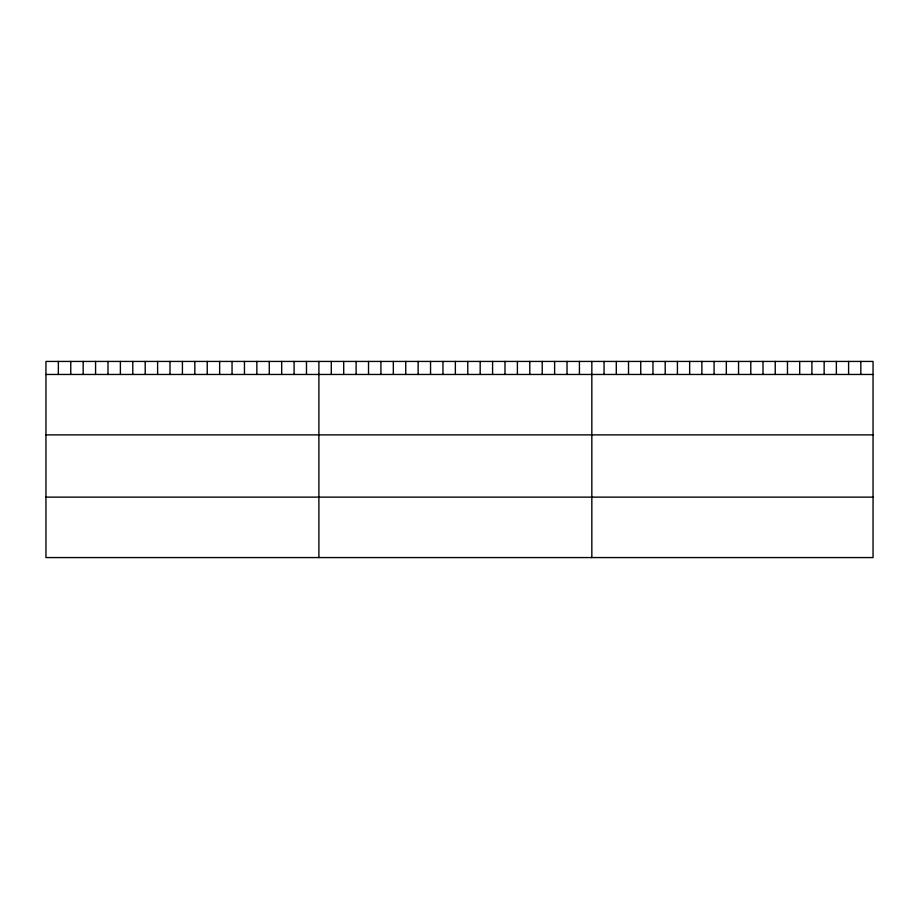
<?xml version="1.0" encoding="UTF-8"?>
<svg xmlns="http://www.w3.org/2000/svg" width="919" height="919" viewBox="0 0 919 919"><rect width="100%" height="100%" fill="white"/><g stroke="black" fill="none" stroke-linecap="round" stroke-linejoin="round"><path stroke-width="1.38" d="M873.05 374.458L873.05 557.569L45.95 557.569L45.95 361.431L873.05 361.431L873.05 374.458L45.95 374.458M45.95 434.882L873.05 434.882M45.95 497.133L873.05 497.133M860.827 361.431L860.827 374.458M848.593 361.431L848.593 374.458M836.37 361.431L836.37 374.458M824.148 361.431L824.148 374.458M811.914 361.431L811.914 374.458M799.691 361.431L799.691 374.458M787.468 361.431L787.468 374.458M775.234 361.431L775.234 374.458M763.011 361.431L763.011 374.458M750.789 361.431L750.789 374.458M738.554 361.431L738.554 374.458M726.332 361.431L726.332 374.458M714.097 361.431L714.097 374.458M701.875 361.431L701.875 374.458M689.652 361.431L689.652 374.458M677.418 361.431L677.418 374.458M665.195 361.431L665.195 374.458M652.972 361.431L652.972 374.458M640.738 361.431L640.738 374.458M628.516 361.431L628.516 374.458M616.293 361.431L616.293 374.458M604.059 361.431L604.059 374.458M591.836 361.431L591.836 557.569M579.429 361.431L579.429 374.458M567.023 361.431L567.023 374.458M554.616 361.431L554.616 374.458M542.21 361.431L542.21 374.458M529.803 361.431L529.803 374.458M517.397 361.431L517.397 374.458M504.99 361.431L504.99 374.458M492.584 361.431L492.584 374.458M480.177 361.431L480.177 374.458M467.771 361.431L467.771 374.458M455.364 361.431L455.364 374.458M442.958 361.431L442.958 374.458M430.551 361.431L430.551 374.458M418.145 361.431L418.145 374.458M405.738 361.431L405.738 374.458M393.332 361.431L393.332 374.458M380.925 361.431L380.925 374.458M368.519 361.431L368.519 374.458M356.112 361.431L356.112 374.458M343.706 361.431L343.706 374.458M331.299 361.431L331.299 374.458M318.893 361.431L318.893 557.569M306.486 361.431L306.486 374.458M294.08 361.431L294.08 374.458M281.673 361.431L281.673 374.458M269.267 361.431L269.267 374.458M256.861 361.431L256.861 374.458M244.454 361.431L244.454 374.458M232.047 361.431L232.047 374.458M219.641 361.431L219.641 374.458M207.234 361.431L207.234 374.458M194.828 361.431L194.828 374.458M182.422 361.431L182.422 374.458M170.015 361.431L170.015 374.458M157.608 361.431L157.608 374.458M145.202 361.431L145.202 374.458M132.795 361.431L132.795 374.458M120.389 361.431L120.389 374.458M107.982 361.431L107.982 374.458M95.576 361.431L95.576 374.458M83.169 361.431L83.169 374.458M70.763 361.431L70.763 374.458M58.356 361.431L58.356 374.458"/></g></svg>
